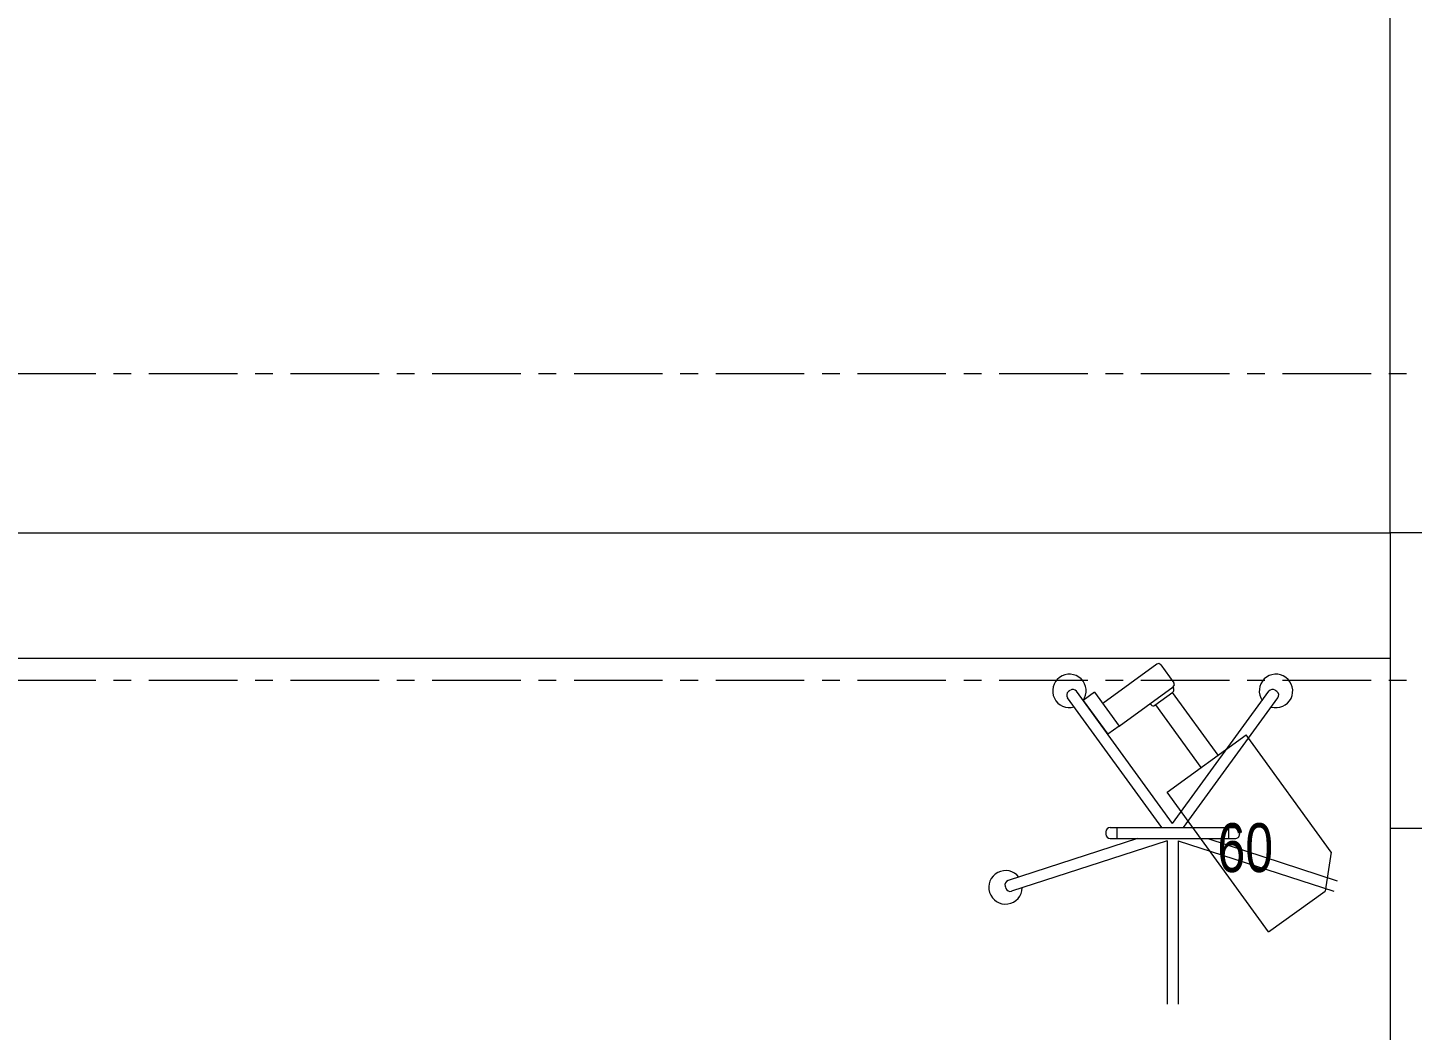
# Model space of a CAD drawing. Header units: millimetres. Extents: x 26027 to 581921, y 7230 to 233891.
# Drawn here: x 492492 to 494974, y 199868 to 201666 of the extents above; entities that cross this region are included whole.
import ezdxf

# ---------------------------------------------------------------- set-up
doc = ezdxf.new("R2010")
doc.units = ezdxf.units.MM
doc.header["$LTSCALE"] = 5
doc.linetypes.add('CENTER', pattern=[50.8, 31.75, -6.35, 6.35, -6.35])
doc.linetypes.add('HIDDEN', pattern=[9.525, 6.35, -3.175])
doc.layers.add('axes', color=9, linetype='Continuous')
for name, color, linetype, lineweight in [('Medical Equipment and Furniture', 163, 'Continuous', 0), ('Medical Equipment and Furniture1', 163, 'Continuous', 5), ('Structure', 20, 'Continuous', 5), ('Walls', 32, 'Continuous', 5)]:
    doc.layers.add(name, color=color, linetype=linetype, lineweight=lineweight)
doc.styles.add('X3G_ENTITY_257CFD', font='swisscl.ttf', dxfattribs={"height": 200})

# ---------------------------------------------------------------- blocks, each defined once
blk = doc.blocks.new('HF12177-P')
for p, q in [((-0.0196, -0.007), (-0.1885, 0.2255)), ((0, 0), (-0.1724, 0.2372)), ((0, 0), (0.1724, 0.2372)), ((0.0196, -0.007), (0.1885, 0.2255)), ((-0.12, -0.015), (-0.12, -0.019)), ((-0.112, -0.007), (0.112, -0.007)), ((-0.1, -0.007), (-0.1, -0.027)), ((0.1, -0.007), (0.1, -0.027)), ((0.12, -0.015), (0.12, -0.019)), ((-0.0631, -0.027), (-0.2951, -0.1024)), ((-0.01, -0.0308), (-0.2889, -0.1214)), ((-0.112, -0.027), (0.112, -0.027)), ((-0.01, -0.0308), (-0.01, -0.324)), ((0.01, -0.0308), (0.01, -0.324)), ((0.01, -0.0308), (0.2889, -0.1214)), ((0.0631, -0.027), (0.2951, -0.1024))]:
    blk.add_line(p, q)
for centre, radius, start, end in [((-0.1852, 0.2378), 0.03, 325.4712, 286.5288), ((0.1852, 0.2378), 0.03, 253.4712, 214.5288), ((-0.1821, 0.2302), 0.008, 126.3733, 216), ((0, -0.017), 0.315, 125.6267, 126.3733), ((-0.1788, 0.2325), 0.008, 36, 125.6267), ((0.1788, 0.2325), 0.008, 54.3733, 144), ((0, -0.017), 0.315, 53.6267, 54.3733), ((0.1821, 0.2302), 0.008, 324, 53.6267), ((-0.112, -0.015), 0.008, 90, 180), ((-0.112, -0.019), 0.008, 180, 270), ((0.112, -0.015), 0.008, 0, 90), ((0.112, -0.019), 0.008, 270, 0), ((-0.2996, -0.1144), 0.03, 37.4712, 358.5288), ((-0.2926, -0.11), 0.008, 108, 197.6267), ((0, -0.017), 0.315, 197.6267, 198.3733), ((-0.2914, -0.1138), 0.008, 198.3733, 288)]:
    blk.add_arc(centre, radius, start, end)
blk = doc.blocks.new('MONITOR ARM PLAN')
at = {"color": 8, "linetype": 'HIDDEN'}
for p, q in [((0.025, -0.49375, 0), (0.025, -0.18375, 0)), ((0.025, -0.18375, 0), (0.2, -0.18375, 0)), ((0.2, -0.44375, 0), (0.2, -0.18375, 0)), ((0.2, -0.44375, 0), (0.15, -0.49375, 0)), ((0.025, -0.49375, 0), (0.15, -0.49375, 0))]:
    blk.add_line(p, q, dxfattribs=at)
at = {"layer": 'Medical Equipment and Furniture1'}
for p, q in [((0.025, 0.0375), (0, 0.0375)), ((0, 0.0375), (0, -0.0375)), ((0.025, 0.0375), (0.025, -0.0375)), ((0.145, 0.0125), (0.025, 0.0125)), ((0.15, 0.0075), (0.15, -0.0325)), ((0.025, -0.0375), (0, -0.0375)), ((0.025, -0.0375), (0.145, -0.0375)), ((0.09375, -0.0375), (0.09375, -0.04)), ((0.09875, -0.045), (0.13875, -0.045)), ((0.1, -0.045), (0.1, -0.18375)), ((0.1375, -0.045), (0.1375, -0.18375)), ((0.14375, -0.0375), (0.14375, -0.04))]:
    blk.add_line(p, q, dxfattribs=at)
for centre, start, end in [((0.145, 0.0075, 0), 0, 90), ((0.09875, -0.04), 180, 270), ((0.13875, -0.04), 270, 360), ((0.145, -0.0325), 270, 0)]:
    blk.add_arc(centre, 0.005, start, end, dxfattribs=at)

msp = doc.modelspace()

# ---------------------------------------------------------------- linework, layer by layer
at = {"layer": 'axes', "linetype": 'CENTER', "lineweight": 0}
for p, q in [((544175.8, 201045.3, 0), (460878.8, 201045.3, 0)), ((544175.8, 200495.3, 0), (460886.3, 200495.3, 0))]:
    msp.add_line(p, q, dxfattribs=at)
at = {"layer": 'Structure', "elevation": 0}
msp.add_lwpolyline([(494933.8, 200230.3), (495463.8, 200230.3), (495463.8, 200760.3), (494933.8, 200760.3)], close=True, dxfattribs=at)
at = {"layer": 'Walls'}
for p, q in [((494933.8, 200760.3, 0), (494933.8, 206030.3, 0)), ((488263.8, 200760.3, 0), (494933.8, 200760.3, 0)), ((488263.8, 200535.3, 0), (494933.8, 200535.3, 0)), ((494933.8, 200230.3, 0), (494933.8, 193560.3, 0))]:
    msp.add_line(p, q, dxfattribs=at)

# ---------------------------------------------------------------- block references
at = {"layer": 'Medical Equipment and Furniture', "xscale": 1000, "yscale": 1000, "zscale": 1000, "rotation": 35.98503167527946}
msp.add_blockref('MONITOR ARM PLAN', (494405.8, 200429.3, 2.4), dxfattribs=at)
at = {"layer": 'Medical Equipment and Furniture', "extrusion": (1.39405e-12, -1.92689e-13, -1), "xscale": -1000, "yscale": 1000, "zscale": -1000, "rotation": 0.01496832471714171}
msp.add_blockref('HF12177-P', (-494544.1, 200238.8, -2.4), dxfattribs=at)

# ---------------------------------------------------------------- texts
at = {"layer": 'Medical Equipment and Furniture', "insert": (494674.3, 200239.4, 2.4), "char_height": 87.47, "width": 82.543, "attachment_point": 2, "style": 'X3G_ENTITY_257CFD'}
msp.add_mtext('60', dxfattribs=at)

doc.saveas('drawing.dxf')
